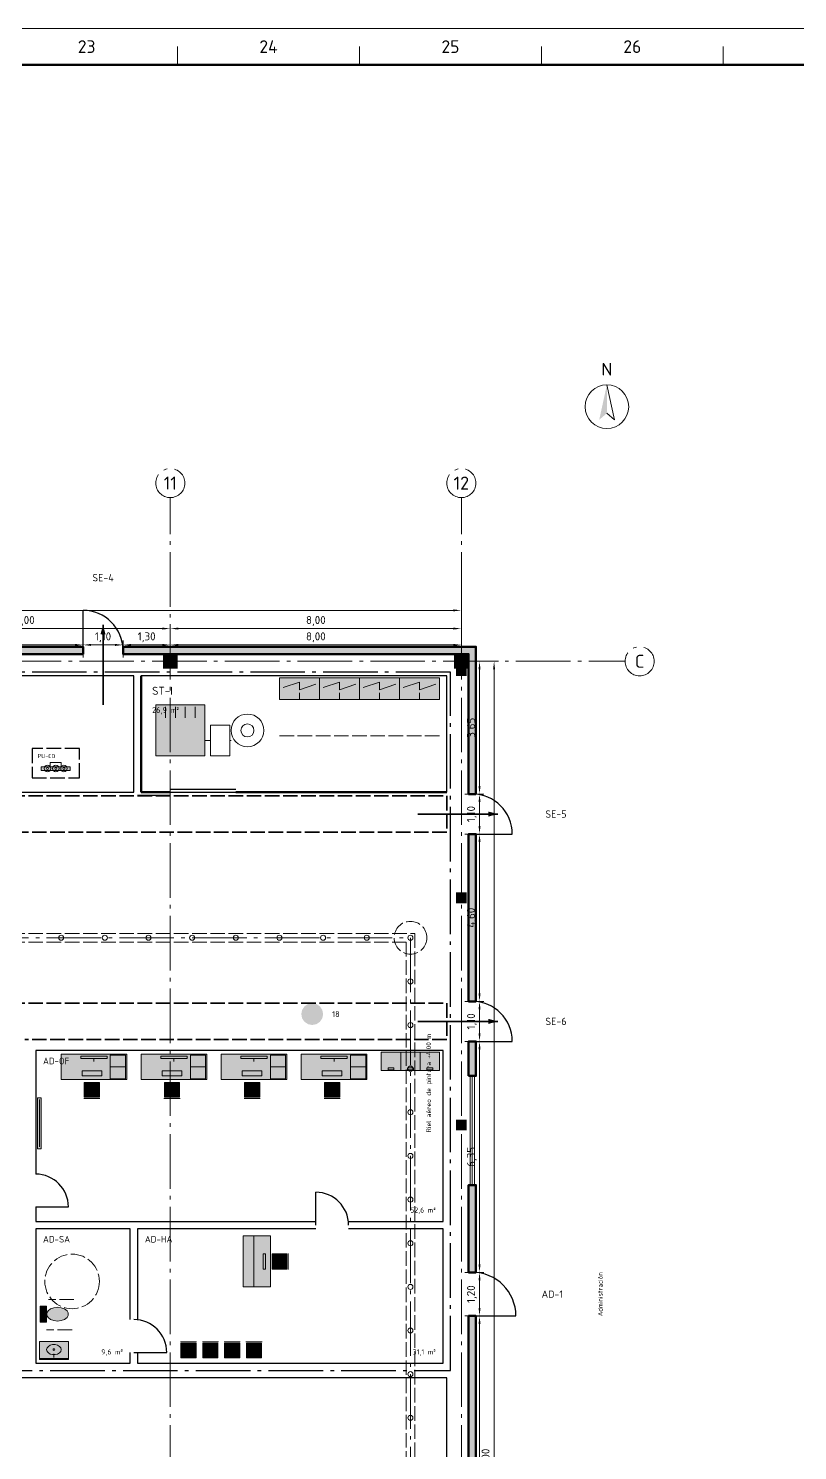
# Model space of a CAD drawing. Header units: millimetres. Extents: x 0 to 1682, y 0 to 1189.
# Drawn here: x 1100 to 1311.4, y 798 to 1189 of the extents above; entities that cross this region are included whole.
import ezdxf
from ezdxf.enums import TextEntityAlignment as Align

# ---------------------------------------------------------------- set-up
doc = ezdxf.new("R2010")
doc.units = ezdxf.units.MM
doc.linetypes.add('IRAM-E-TRAZOS', pattern=[5, 4, -1])
doc.linetypes.add('IRAM-F-TRAZO-PUNTO', pattern=[20, 15, -2, 1, -2])
for name, color, linetype, lineweight in [('06-TEXTO', 7, 'CONTINUOUS', 25), ('07-RECUADRO', 7, 'CONTINUOUS', 70), ('08-FINA', 5, 'CONTINUOUS', 18), ('A-ABERTURA', 7, 'CONTINUOUS', 25), ('A-COLUMNA', 7, 'CONTINUOUS', 50), ('A-COTA', 7, 'CONTINUOUS', 18), ('A-EJE', 1, 'IRAM-F-TRAZO-PUNTO', 18), ('A-EQUIPO-FINO', 8, 'CONTINUOUS', 13), ('A-EQUIPO-OCULTO', 8, 'IRAM-E-TRAZOS', 13), ('A-EQUIPO-RELLENO', 9, 'CONTINUOUS', 13), ('A-LOCAL', 7, 'CONTINUOUS', 25), ('A-MURO', 7, 'CONTINUOUS', 50), ('A-OPERARIO', 6, 'CONTINUOUS', 18), ('A-SECTOR', 1, 'CONTINUOUS', 25), ('A-SEGURIDAD', 1, 'IRAM-E-TRAZOS', 18), ('A-TABIQUE', 7, 'CONTINUOUS', 50), ('A-TEXTO', 7, 'CONTINUOUS', 18), ('S-ESCAPE', 3, 'CONTINUOUS', 35), ('S-INCENDIO', 1, 'CONTINUOUS', 25)]:
    doc.layers.add(name, color=color, linetype=linetype, lineweight=lineweight)
for name, color, linetype, lineweight, true_color in [('A-MOBILIARIO', 8, 'CONTINUOUS', 18, 0x50505a), ('A-PASILLO', 2, 'IRAM-E-TRAZOS', 35, 0xd7a500), ('A-PULMON', 6, 'IRAM-E-TRAZOS', 25, 0xdc00c8), ('A-VENTANA', 4, 'CONTINUOUS', 18, 0x0096c8), ('A-ZONA-LOG', 5, 'IRAM-F-TRAZO-PUNTO', 25, 0x285ac8)]:
    doc.layers.add(name, color=color, linetype=linetype, lineweight=lineweight, true_color=true_color)
doc.styles.add('ISO3098', font='isocpeur.ttf')
doc.dimstyles.new('FLAMA-IRAM', dxfattribs={"dimtxt": 3.5, "dimasz": 3.5, "dimexe": 2, "dimexo": 1.5, "dimgap": 1, "dimtad": 1, "dimdec": 1, "dimtxsty": 'ISO3098', "dimblk": 'IRAM_FLECHA', "dimblk1": 'IRAM_FLECHA', "dimblk2": 'IRAM_FLECHA', "dimcen": 2.5, "dimclrd": 3, "dimclre": 3, "dimclrt": 3, "dimazin": 3, "dimtfac": 1, "dimtmove": 0, "dimatfit": 3, "dimlwd": 18, "dimlwe": 18})

# ---------------------------------------------------------------- blocks, each defined once
blk = doc.blocks.new('IRAM_FLECHA')
blk.add_solid([(0, 0), (-1, 0.125), (-1, -0.125)])

msp = doc.modelspace()

# ---------------------------------------------------------------- hatches: boundary and pattern name
at = {"layer": 'A-COLUMNA', "true_color": 0x000000}
h = msp.add_hatch(color=7, dxfattribs=at)
h.dxf.hatch_style = 1
h.paths.add_polyline_path([(1137, 1013), (1141, 1013), (1141, 1017), (1137, 1017)])
h = msp.add_hatch(color=7, dxfattribs=at)
h.dxf.hatch_style = 1
h.paths.add_polyline_path([(1217, 1013), (1221, 1013), (1221, 1017), (1217, 1017)])
h = msp.add_hatch(color=7, dxfattribs=at)
h.dxf.hatch_style = 1
h.paths.add_polyline_path([(1217.5, 1011), (1220.5, 1011), (1220.5, 1014), (1217.5, 1014)])
h = msp.add_hatch(color=7, dxfattribs=at)
h.dxf.hatch_style = 1
h.paths.add_polyline_path([(1217.5, 948.5), (1220.5, 948.5), (1220.5, 951.5), (1217.5, 951.5)])
h = msp.add_hatch(color=7, dxfattribs=at)
h.dxf.hatch_style = 1
h.paths.add_polyline_path([(1217.5, 886), (1220.5, 886), (1220.5, 889), (1217.5, 889)])
at = {"layer": 'A-EQUIPO-RELLENO', "true_color": 0xcdd0d4}
h = msp.add_hatch(color=7, dxfattribs=at)
h.dxf.hatch_style = 1
h.paths.add_polyline_path([(1169, 1004.5), (1180, 1004.5), (1180, 1010.5), (1169, 1010.5)])
h = msp.add_hatch(color=7, dxfattribs=at)
h.dxf.hatch_style = 1
h.paths.add_polyline_path([(1180, 1004.5), (1191, 1004.5), (1191, 1010.5), (1180, 1010.5)])
h = msp.add_hatch(color=7, dxfattribs=at)
h.dxf.hatch_style = 1
h.paths.add_polyline_path([(1191, 1004.5), (1202, 1004.5), (1202, 1010.5), (1191, 1010.5)])
h = msp.add_hatch(color=7, dxfattribs=at)
h.dxf.hatch_style = 1
h.paths.add_polyline_path([(1202, 1004.5), (1213, 1004.5), (1213, 1010.5), (1202, 1010.5)])
h = msp.add_hatch(color=7, dxfattribs=at)
h.dxf.hatch_style = 1
h.paths.add_polyline_path([(1135, 989), (1148.5, 989), (1148.5, 1003), (1135, 1003)])
at = {"layer": 'A-EQUIPO-RELLENO', "true_color": 0xfaf0fa}
h = msp.add_hatch(color=7, dxfattribs=at)
h.dxf.hatch_style = 1
h.paths.add_polyline_path([(1103.5, 985), (1111.5, 985), (1111.5, 986), (1103.5, 986)])
at = {"layer": 'A-EQUIPO-RELLENO', "true_color": 0xeeeeee}
h = msp.add_hatch(color=7, dxfattribs=at)
h.dxf.hatch_style = 1
h.paths.add_polyline_path([(1197, 902.5), (1202.333, 902.5), (1202.333, 907.5), (1197, 907.5)])
h = msp.add_hatch(color=7, dxfattribs=at)
h.dxf.hatch_style = 1
h.paths.add_polyline_path([(1202.333, 902.5), (1207.667, 902.5), (1207.667, 907.5), (1202.333, 907.5)])
h = msp.add_hatch(color=7, dxfattribs=at)
h.dxf.hatch_style = 1
h.paths.add_polyline_path([(1207.667, 902.5), (1213, 902.5), (1213, 907.5), (1207.667, 907.5)])
at = {"layer": 'A-EQUIPO-RELLENO', "true_color": 0xeedec0}
h = msp.add_hatch(color=7, dxfattribs=at)
h.dxf.hatch_style = 1
h.paths.add_polyline_path([(1109, 900), (1127, 900), (1127, 907), (1109, 907)])
h = msp.add_hatch(color=7, dxfattribs=at)
h.dxf.hatch_style = 1
h.paths.add_polyline_path([(1131, 900), (1149, 900), (1149, 907), (1131, 907)])
h = msp.add_hatch(color=7, dxfattribs=at)
h.dxf.hatch_style = 1
h.paths.add_polyline_path([(1153, 900), (1171, 900), (1171, 907), (1153, 907)])
h = msp.add_hatch(color=7, dxfattribs=at)
h.dxf.hatch_style = 1
h.paths.add_polyline_path([(1175, 900), (1193, 900), (1193, 907), (1175, 907)])
at = {"layer": 'A-EQUIPO-RELLENO', "true_color": 0xd6e2f0}
h = msp.add_hatch(color=7, dxfattribs=at)
h.dxf.hatch_style = 1
h.paths.add_polyline_path([(1119.56, 895.2), (1115.36, 895.2), (1115.36, 899.2), (1119.56, 899.2)])
h = msp.add_hatch(color=7, dxfattribs=at)
h.dxf.hatch_style = 1
h.paths.add_polyline_path([(1141.56, 895.2), (1137.36, 895.2), (1137.36, 899.2), (1141.56, 899.2)])
h = msp.add_hatch(color=7, dxfattribs=at)
h.dxf.hatch_style = 1
h.paths.add_polyline_path([(1163.56, 895.2), (1159.36, 895.2), (1159.36, 899.2), (1163.56, 899.2)])
h = msp.add_hatch(color=7, dxfattribs=at)
h.dxf.hatch_style = 1
h.paths.add_polyline_path([(1185.56, 895.2), (1181.36, 895.2), (1181.36, 899.2), (1185.56, 899.2)])
at = {"layer": 'A-EQUIPO-RELLENO', "true_color": 0xffffff}
h = msp.add_hatch(color=7, dxfattribs=at)
h.dxf.hatch_style = 1
h.paths.add_polyline_path([(1103.5, 881), (1103.5, 895), (1102.5, 895), (1102.5, 881)])
at = {"layer": 'A-EQUIPO-RELLENO', "true_color": 0xeeeeee}
h = msp.add_hatch(color=7, dxfattribs=at)
h.dxf.hatch_style = 1
h.paths.add_polyline_path([(1159, 857), (1159, 843), (1162, 843), (1162, 857)])
at = {"layer": 'A-EQUIPO-RELLENO', "true_color": 0xeedec0}
h = msp.add_hatch(color=7, dxfattribs=at)
h.dxf.hatch_style = 1
h.paths.add_polyline_path([(1162, 857), (1162, 843), (1166.5, 843), (1166.5, 857)])
at = {"layer": 'A-EQUIPO-RELLENO', "true_color": 0xd6e2f0}
h = msp.add_hatch(color=7, dxfattribs=at)
h.dxf.hatch_style = 1
h.paths.add_polyline_path([(1171, 852.1), (1171, 847.9), (1167, 847.9), (1167, 852.1)])
at = {"layer": 'A-EQUIPO-RELLENO', "true_color": 0xf8f8fc}
h = msp.add_hatch(color=7, dxfattribs=at)
h.dxf.hatch_style = 1
h.paths.add_polyline_path([(1105, 833.3), (1105, 837.7), (1103.2, 837.7), (1103.2, 833.3)])
h = msp.add_hatch(color=7, dxfattribs=at)
h.dxf.hatch_style = 1
h.paths.add_polyline_path([(1108, 837.4), (1106.974, 837.285), (1106.072, 836.955), (1105.402, 836.45), (1105.046, 835.83), (1105.046, 835.17), (1105.402, 834.55), (1106.072, 834.045), (1106.974, 833.715), (1108, 833.6), (1109.026, 833.715), (1109.928, 834.045), (1110.598, 834.55), (1110.954, 835.17), (1110.954, 835.83), (1110.598, 836.45), (1109.928, 836.955), (1109.026, 837.285), (1108, 837.4)])
h = msp.add_hatch(color=7, dxfattribs=at)
h.dxf.hatch_style = 1
h.paths.add_polyline_path([(1111, 828), (1103, 828), (1103, 823), (1111, 823)])
at = {"layer": 'A-EQUIPO-RELLENO', "true_color": 0xd6e2f0}
h = msp.add_hatch(color=7, dxfattribs=at)
h.dxf.hatch_style = 1
h.paths.add_polyline_path([(1141.9, 827.5), (1146.1, 827.5), (1146.1, 823.5), (1141.9, 823.5)])
h = msp.add_hatch(color=7, dxfattribs=at)
h.dxf.hatch_style = 1
h.paths.add_polyline_path([(1147.9, 827.5), (1152.1, 827.5), (1152.1, 823.5), (1147.9, 823.5)])
h = msp.add_hatch(color=7, dxfattribs=at)
h.dxf.hatch_style = 1
h.paths.add_polyline_path([(1153.9, 827.5), (1158.1, 827.5), (1158.1, 823.5), (1153.9, 823.5)])
h = msp.add_hatch(color=7, dxfattribs=at)
h.dxf.hatch_style = 1
h.paths.add_polyline_path([(1159.9, 827.5), (1164.1, 827.5), (1164.1, 823.5), (1159.9, 823.5)])
at = {"layer": 'A-MURO', "true_color": 0x464646}
h = msp.add_hatch(color=7, dxfattribs=at)
h.dxf.hatch_style = 1
h.paths.add_polyline_path([(1115, 1017), (832, 1017), (832, 1019), (1115, 1019)])
h = msp.add_hatch(color=7, dxfattribs=at)
h.dxf.hatch_style = 1
h.paths.add_polyline_path([(1223, 978.5), (1221, 978.5), (1221, 1017), (1126, 1017), (1126, 1019), (1223, 1019)])
h = msp.add_hatch(color=7, dxfattribs=at)
h.dxf.hatch_style = 1
h.paths.add_polyline_path([(1221, 921.5), (1221, 967.5), (1223, 967.5), (1223, 921.5)])
h = msp.add_hatch(color=7, dxfattribs=at)
h.dxf.hatch_style = 1
h.paths.add_polyline_path([(1221, 901), (1221, 910.5), (1223, 910.5), (1223, 901)])
h = msp.add_hatch(color=7, dxfattribs=at)
h.dxf.hatch_style = 1
h.paths.add_polyline_path([(1221, 847), (1221, 871), (1223, 871), (1223, 847)])
h = msp.add_hatch(color=7, dxfattribs=at)
h.dxf.hatch_style = 1
h.paths.add_polyline_path([(1210, 571), (1210, 573), (1221, 573), (1221, 835), (1223, 835), (1223, 571)])
at = {"layer": 'A-TEXTO', "true_color": 0x000000}
h = msp.add_hatch(color=7, dxfattribs=at)
h.dxf.hatch_style = 1
h.paths.add_polyline_path([(1259, 1091), (1256.9, 1081.4), (1259, 1083.2)])
at = {"layer": 'S-ESCAPE', "true_color": 0x00963c}
h = msp.add_hatch(color=7, dxfattribs=at)
h.dxf.hatch_style = 1
h.paths.add_polyline_path([(1120.5, 1025), (1119.8, 1022.4), (1121.2, 1022.4)])
h = msp.add_hatch(color=7, dxfattribs=at)
h.dxf.hatch_style = 1
h.paths.add_polyline_path([(1229, 973), (1226.4, 973.7), (1226.4, 972.3)])
h = msp.add_hatch(color=7, dxfattribs=at)
h.dxf.hatch_style = 1
h.paths.add_polyline_path([(1229, 916), (1226.4, 916.7), (1226.4, 915.3)])
at = {"layer": 'S-INCENDIO', "true_color": 0xd20000}
h = msp.add_hatch(color=7, dxfattribs=at)
h.dxf.hatch_style = 1
h.paths.add_polyline_path([(1181, 918), (1180.772, 919.148), (1180.121, 920.121), (1179.148, 920.772), (1178, 921), (1176.852, 920.772), (1175.879, 920.121), (1175.228, 919.148), (1175, 918), (1175.228, 916.852), (1175.879, 915.879), (1176.852, 915.228), (1178, 915), (1179.148, 915.228), (1180.121, 915.879), (1180.772, 916.852)])

# ---------------------------------------------------------------- linework, layer by layer
at = {"layer": '07-RECUADRO'}
msp.add_lwpolyline([(25, 10), (1672, 10), (1672, 1179), (25, 1179)], close=True, dxfattribs=at)
at = {"layer": '08-FINA'}
for p, q in [((1141, 1179), (1141, 1184)), ((1191, 1179), (1191, 1184)), ((1241, 1179), (1241, 1184)), ((1291, 1179), (1291, 1184))]:
    msp.add_line(p, q, dxfattribs=at)
msp.add_lwpolyline([(0, 0), (1682, 0), (1682, 1189), (0, 1189)], close=True, dxfattribs=at)
at = {"layer": 'A-ABERTURA'}
for p, q in [((1115, 1018), (1115, 1029)), ((1130, 978.2), (1139, 978.2)), ((1139, 979.8), (1157, 979.8)), ((1222, 967.5), (1233, 967.5)), ((1222, 910.5), (1233, 910.5)), ((1179, 860), (1179, 869)), ((1102, 865), (1111, 865)), ((1222, 835), (1234, 835)), ((1129, 825), (1138, 825))]:
    msp.add_line(p, q, dxfattribs=at)
for centre, radius in [((1115, 1018), 11), ((1222, 967.5), 11), ((1222, 910.5), 11), ((1102, 865), 9), ((1179, 860), 9), ((1222, 835), 12), ((1129, 825), 9)]:
    msp.add_arc(centre, radius, 0, 90, dxfattribs=at)
at = {"layer": 'A-EJE'}
for p, q in [((1139, 530), (1139, 1060)), ((1219, 530), (1219, 1060)), ((294, 1015), (1264, 1015))]:
    msp.add_line(p, q, dxfattribs=at)
msp.add_lwpolyline([(1085, 939), (1205, 939), (1205, 777), (1183.4, 777), (1183.4, 675), (1131, 675), (1131, 699), (1171, 699), (1171, 789), (1115, 789), (1115, 655), (1159, 655)], dxfattribs=at)
for centre in [(1139, 1064), (1219, 1064), (1268, 1015)]:
    msp.add_circle(centre, 4, dxfattribs=at)
at = {"layer": 'A-EQUIPO-FINO'}
for p, q in [((1174.5, 1004.5), (1174.5, 1006.3)), ((1185.5, 1004.5), (1185.5, 1006.3)), ((1196.5, 1004.5), (1196.5, 1006.3)), ((1207.5, 1004.5), (1207.5, 1006.3)), ((1137.7, 999.5), (1137.7, 1002.5)), ((1140.4, 999.5), (1140.4, 1002.5)), ((1143.1, 999.5), (1143.1, 1002.5)), ((1145.8, 999.5), (1145.8, 1002.5)), ((1148.5, 993.2), (1150, 993.2)), ((1155.4, 993.2), (1155.7, 993.2)), ((1122.5, 903.5), (1126.7, 903.5)), ((1144.5, 903.5), (1148.7, 903.5)), ((1166.5, 903.5), (1170.7, 903.5)), ((1188.5, 903.5), (1192.7, 903.5)), ((1103, 881.5), (1103, 894.5)), ((1111, 823.3), (1103, 823.3)), ((1107, 824.6), (1107, 823.6))]:
    msp.add_line(p, q, dxfattribs=at)
for points in [[(1170, 1007.8), (1174.5, 1009.3), (1174.5, 1007.2), (1179, 1008.7)], [(1181, 1007.8), (1185.5, 1009.3), (1185.5, 1007.2), (1190, 1008.7)], [(1192, 1007.8), (1196.5, 1009.3), (1196.5, 1007.2), (1201, 1008.7)], [(1203, 1007.8), (1207.5, 1009.3), (1207.5, 1007.2), (1212, 1008.7)]]:
    msp.add_lwpolyline(points, dxfattribs=at)
for points in [[(1122.5, 900.2), (1126.7, 900.2), (1126.7, 906.7), (1122.5, 906.7)], [(1144.5, 900.2), (1148.7, 900.2), (1148.7, 906.7), (1144.5, 906.7)], [(1166.5, 900.2), (1170.7, 900.2), (1170.7, 906.7), (1166.5, 906.7)], [(1188.5, 900.2), (1192.7, 900.2), (1192.7, 906.7), (1188.5, 906.7)], [(1114.76, 901), (1120.16, 901), (1120.16, 902.4), (1114.76, 902.4)], [(1136.76, 901), (1142.16, 901), (1142.16, 902.4), (1136.76, 902.4)], [(1158.76, 901), (1164.16, 901), (1164.16, 902.4), (1158.76, 902.4)], [(1180.76, 901), (1186.16, 901), (1186.16, 902.4), (1180.76, 902.4)], [(1198.867, 902.7), (1200.467, 902.7), (1200.467, 903.2), (1198.867, 903.2)], [(1204.2, 902.7), (1205.8, 902.7), (1205.8, 903.2), (1204.2, 903.2)], [(1209.533, 902.7), (1211.133, 902.7), (1211.133, 903.2), (1209.533, 903.2)]]:
    msp.add_lwpolyline(points, close=True, dxfattribs=at)
for centre, radius in [((1160.2, 996), 1.8), ((1105.233, 985.5), 0.9), ((1105.233, 985.5), 0.28), ((1107.5, 985.5), 0.9), ((1107.5, 985.5), 0.28), ((1109.767, 985.5), 0.9), ((1109.767, 985.5), 0.28), ((1109, 939), 0.7), ((1121, 939), 0.7), ((1133, 939), 0.7), ((1145, 939), 0.7), ((1157, 939), 0.7), ((1169, 939), 0.7), ((1181, 939), 0.7), ((1193, 939), 0.7), ((1205, 939), 0.7), ((1205, 927), 0.7), ((1205, 915), 0.7), ((1205, 903), 0.7), ((1205, 891), 0.7), ((1205, 879), 0.7), ((1205, 867), 0.7), ((1205, 855), 0.7), ((1205, 843), 0.7), ((1205, 831), 0.7), ((1107, 825.75), 0.25), ((1205, 819), 0.7), ((1205, 807), 0.7)]:
    msp.add_circle(centre, radius, dxfattribs=at)
at = {"layer": 'A-EQUIPO-OCULTO'}
msp.add_line((1169, 994.5), (1213, 994.5), dxfattribs=at)
for points in [[(1085, 940.2), (1206.2, 940.2), (1206.2, 775.8), (1184.6, 775.8), (1184.6, 673.8), (1129.8, 673.8), (1129.8, 700.2), (1169.8, 700.2), (1169.8, 787.8), (1116.2, 787.8), (1116.2, 656.2), (1159, 656.2)], [(1085, 937.8), (1203.8, 937.8), (1203.8, 778.2), (1182.2, 778.2), (1182.2, 676.2), (1132.2, 676.2), (1132.2, 697.8), (1172.2, 697.8), (1172.2, 790.2), (1113.8, 790.2), (1113.8, 653.8), (1159, 653.8)]]:
    msp.add_lwpolyline(points, dxfattribs=at)
for centre, radius in [((1205, 939), 4.5), ((1112, 844.5), 7.5)]:
    msp.add_circle(centre, radius, dxfattribs=at)
at = {"layer": 'A-LOCAL'}
for p, q in [((1214, 908), (1102, 908)), ((1102, 908), (1102, 874)), ((1214, 861), (1214, 908)), ((1102, 865), (1102, 861)), ((1102, 861), (1179, 861)), ((1188, 861), (1214, 861)), ((1128, 859), (1102, 859)), ((1102, 859), (1102, 822)), ((1128, 834), (1128, 859)), ((1179, 859), (1130, 859)), ((1130, 859), (1130, 834)), ((1214, 859), (1188, 859)), ((1214, 822), (1214, 859)), ((1102, 822), (1128, 822)), ((1128, 822), (1128, 825)), ((1130, 825), (1130, 822)), ((1130, 822), (1214, 822))]:
    msp.add_line(p, q, dxfattribs=at)
at = {"layer": 'A-MOBILIARIO'}
for p, q in [((1118, 905.8), (1118, 905)), ((1140, 905.8), (1140, 905)), ((1162, 905.8), (1162, 905)), ((1184, 905.8), (1184, 905)), ((1115.26, 894.8), (1119.66, 894.8)), ((1137.26, 894.8), (1141.66, 894.8)), ((1159.26, 894.8), (1163.66, 894.8)), ((1181.26, 894.8), (1185.66, 894.8)), ((1171.4, 847.8), (1171.4, 852.2)), ((1146.2, 827.9), (1141.8, 827.9)), ((1152.2, 827.9), (1147.8, 827.9)), ((1158.2, 827.9), (1153.8, 827.9)), ((1164.2, 827.9), (1159.8, 827.9))]:
    msp.add_line(p, q, dxfattribs=at)
for points in [[(1169, 1004.5), (1180, 1004.5), (1180, 1010.5), (1169, 1010.5)], [(1180, 1004.5), (1191, 1004.5), (1191, 1010.5), (1180, 1010.5)], [(1191, 1004.5), (1202, 1004.5), (1202, 1010.5), (1191, 1010.5)], [(1202, 1004.5), (1213, 1004.5), (1213, 1010.5), (1202, 1010.5)], [(1135, 989), (1148.5, 989), (1148.5, 1003), (1135, 1003)], [(1150, 989), (1155.4, 989), (1155.4, 997.4), (1150, 997.4)], [(1197, 902.5), (1202.333, 902.5), (1202.333, 907.5), (1197, 907.5)], [(1202.333, 902.5), (1207.667, 902.5), (1207.667, 907.5), (1202.333, 907.5)], [(1207.667, 902.5), (1213, 902.5), (1213, 907.5), (1207.667, 907.5)], [(1109, 900), (1127, 900), (1127, 907), (1109, 907)], [(1114.4, 905.8), (1121.6, 905.8), (1121.6, 906.4), (1114.4, 906.4)], [(1131, 900), (1149, 900), (1149, 907), (1131, 907)], [(1136.4, 905.8), (1143.6, 905.8), (1143.6, 906.4), (1136.4, 906.4)], [(1153, 900), (1171, 900), (1171, 907), (1153, 907)], [(1158.4, 905.8), (1165.6, 905.8), (1165.6, 906.4), (1158.4, 906.4)], [(1175, 900), (1193, 900), (1193, 907), (1175, 907)], [(1180.4, 905.8), (1187.6, 905.8), (1187.6, 906.4), (1180.4, 906.4)], [(1119.56, 895.2), (1115.36, 895.2), (1115.36, 899.2), (1119.56, 899.2)], [(1141.56, 895.2), (1137.36, 895.2), (1137.36, 899.2), (1141.56, 899.2)], [(1163.56, 895.2), (1159.36, 895.2), (1159.36, 899.2), (1163.56, 899.2)], [(1185.56, 895.2), (1181.36, 895.2), (1181.36, 899.2), (1185.56, 899.2)], [(1103.5, 881), (1103.5, 895), (1102.5, 895), (1102.5, 881)], [(1159, 857), (1159, 843), (1162, 843), (1162, 857)], [(1162, 857), (1162, 843), (1166.5, 843), (1166.5, 857)], [(1164.5, 852.1), (1164.5, 847.9), (1165.2, 847.9), (1165.2, 852.1)], [(1171, 852.1), (1171, 847.9), (1167, 847.9), (1167, 852.1)], [(1105, 833.3), (1105, 837.7), (1103.2, 837.7), (1103.2, 833.3)], [(1108, 837.4), (1106.974, 837.285), (1106.072, 836.955), (1105.402, 836.45), (1105.046, 835.83), (1105.046, 835.17), (1105.402, 834.55), (1106.072, 834.045), (1106.974, 833.715), (1108, 833.6), (1109.026, 833.715), (1109.928, 834.045), (1110.598, 834.55), (1110.954, 835.17), (1110.954, 835.83), (1110.598, 836.45), (1109.928, 836.955), (1109.026, 837.285), (1108, 837.4)], [(1111, 828), (1103, 828), (1103, 823), (1111, 823)], [(1105, 825.75), (1105.121, 825.271), (1105.468, 824.85), (1106, 824.538), (1106.653, 824.371), (1107.347, 824.371), (1108, 824.538), (1108.532, 824.85), (1108.879, 825.271), (1109, 825.75), (1108.879, 826.229), (1108.532, 826.65), (1108, 826.962), (1107.347, 827.129), (1106.653, 827.129), (1106, 826.962), (1105.468, 826.65), (1105.121, 826.229), (1105, 825.75)], [(1141.9, 827.5), (1146.1, 827.5), (1146.1, 823.5), (1141.9, 823.5)], [(1147.9, 827.5), (1152.1, 827.5), (1152.1, 823.5), (1147.9, 823.5)], [(1153.9, 827.5), (1158.1, 827.5), (1158.1, 823.5), (1153.9, 823.5)], [(1159.9, 827.5), (1164.1, 827.5), (1164.1, 823.5), (1159.9, 823.5)]]:
    msp.add_lwpolyline(points, close=True, dxfattribs=at)
msp.add_circle((1160.2, 996), 4.5, dxfattribs=at)
at = {"layer": 'A-MURO'}
for points in [[(1115, 1017), (832, 1017), (832, 1019), (1115, 1019)], [(1223, 978.5), (1221, 978.5), (1221, 1017), (1126, 1017), (1126, 1019), (1223, 1019)], [(1221, 921.5), (1221, 967.5), (1223, 967.5), (1223, 921.5)], [(1221, 901), (1221, 910.5), (1223, 910.5), (1223, 901)], [(1221, 847), (1221, 871), (1223, 871), (1223, 847)], [(1210, 571), (1210, 573), (1221, 573), (1221, 835), (1223, 835), (1223, 571)]]:
    msp.add_lwpolyline(points, close=True, dxfattribs=at)
at = {"layer": 'A-OPERARIO'}
for p, q in [((1106, 986), (1106, 987.2)), ((1106, 987.2), (1109, 987.2)), ((1109, 986), (1109, 987.2))]:
    msp.add_line(p, q, dxfattribs=at)
msp.add_lwpolyline([(1103.5, 985), (1111.5, 985), (1111.5, 986), (1103.5, 986)], close=True, dxfattribs=at)
at = {"layer": 'A-PASILLO'}
for p, q in [((585, 978), (1215, 978)), ((1215, 978), (1215, 968)), ((1215, 968), (960, 968)), ((960, 921), (1215, 921)), ((1215, 921), (1215, 911)), ((1215, 911), (1099, 911))]:
    msp.add_line(p, q, dxfattribs=at)
at = {"layer": 'A-PULMON'}
msp.add_lwpolyline([(1101, 983), (1114, 983), (1114, 991), (1101, 991)], close=True, dxfattribs=at)
at = {"layer": 'A-SECTOR'}
for points in [[(1055, 979), (1129, 979), (1129, 1011), (1055, 1011)], [(1131, 979), (1215, 979), (1215, 1011), (1131, 1011)], [(1085, 598), (1215, 598), (1215, 818), (1085, 818)]]:
    msp.add_lwpolyline(points, close=True, dxfattribs=at)
at = {"layer": 'A-SEGURIDAD'}
for p, q in [((1112.5, 839.5), (1105.5, 839.5)), ((1112, 831.2), (1105, 831.2))]:
    msp.add_line(p, q, dxfattribs=at)
at = {"layer": 'A-TABIQUE'}
for p, q in [((1131, 979), (1131, 1011)), ((1131, 979), (1139, 979)), ((1157, 979), (1215, 979))]:
    msp.add_line(p, q, dxfattribs=at)
at = {"layer": 'A-TEXTO'}
msp.add_lwpolyline([(1259, 1091), (1261.1, 1081.4), (1259, 1083.2)], dxfattribs=at)
msp.add_circle((1259, 1085), 6, dxfattribs=at)
at = {"layer": 'A-VENTANA'}
for p, q in [((1221.4, 871), (1221.4, 901)), ((1222, 871), (1222, 901)), ((1222.6, 871), (1222.6, 901))]:
    msp.add_line(p, q, dxfattribs=at)
at = {"layer": 'A-ZONA-LOG'}
msp.add_lwpolyline([(586, 820), (1216, 820), (1216, 1012), (586, 1012)], close=True, dxfattribs=at)
at = {"layer": 'S-ESCAPE'}
for p, q in [((1120.5, 1003), (1120.5, 1025)), ((1207, 973), (1229, 973)), ((1207, 916), (1229, 916))]:
    msp.add_line(p, q, dxfattribs=at)

# ---------------------------------------------------------------- texts
at = {"layer": '06-TEXTO', "style": 'ISO3098'}
for s, p in [('23', (1116, 1184)), ('24', (1166, 1184)), ('25', (1216, 1184)), ('26', (1266, 1184))]:
    msp.add_text(s, height=3.5, dxfattribs=at).set_placement(p, align=Align.MIDDLE_CENTER)
at = {"layer": 'A-PULMON', "style": 'ISO3098'}
msp.add_text('PU-CO', height=1.12, dxfattribs=at).set_placement((1102.5, 989.5), align=Align.TOP_LEFT)
at = {"layer": 'A-TEXTO', "style": 'ISO3098'}
msp.add_text('N', height=3.5, dxfattribs=at).set_placement((1259, 1092.5), align=Align.BOTTOM_CENTER)
for s, height, p in [('11', 3.6, (1139, 1064)), ('12', 3.6, (1219, 1064)), ('C', 3.6, (1268, 1015)), ('AD-1', 2, (1244, 841))]:
    msp.add_text(s, height=height, dxfattribs=at).set_placement(p, align=Align.MIDDLE_CENTER)
for s, height, p in [('ST-I', 2.2, (1134, 1008)), ('26,9 m²', 1.6, (1134, 1002.4)), ('AD-OF', 1.8, (1104, 906)), ('AD-SA', 1.8, (1104, 857)), ('AD-HA', 1.8, (1132, 857))]:
    msp.add_text(s, height=height, dxfattribs=at).set_placement(p, align=Align.TOP_LEFT)
for s, height, p in [('Riel aéreo de pintura +4,00 m', 1.3, (1210, 899)), ('Administración', 1.24, (1257.2, 841))]:
    msp.add_text(s, height=height, rotation=90, dxfattribs=at).set_placement(p, align=Align.MIDDLE_CENTER)
for s, p in [('52,6 m²', (1212, 863)), ('9,6 m²', (1126, 824)), ('31,1 m²', (1212, 824))]:
    msp.add_text(s, height=1.4, dxfattribs=at).set_placement(p, align=Align.BOTTOM_RIGHT)
at = {"layer": 'S-ESCAPE', "style": 'ISO3098'}
for s, p in [('SE-4', (1120.5, 1038)), ('SE-5', (1245, 973)), ('SE-6', (1245, 916))]:
    msp.add_text(s, height=2, dxfattribs=at).set_placement(p, align=Align.MIDDLE_CENTER)
at = {"layer": 'S-INCENDIO', "style": 'ISO3098'}
msp.add_text('18', height=1.6, dxfattribs=at).set_placement((1183.5, 918), align=Align.MIDDLE_LEFT)

# ---------------------------------------------------------------- dimensions: what is measured, and where the dimension line sits
at = {"layer": 'A-COTA'}
for base, p1, p2 in [((339, 1029), (339, 1015), (1219, 1015)), ((1059, 1024), (1059, 1015), (1139, 1015)), ((1139, 1024), (1139, 1015), (1219, 1015)), ((1059, 1019.5), (1059, 1015), (1115, 1015)), ((1115, 1019.5), (1115, 1015), (1126, 1015)), ((1126, 1019.5), (1126, 1015), (1139, 1015)), ((1139, 1019.5), (1139, 1015), (1219, 1015))]:
    msp.add_linear_dim(base=base, p1=p1, p2=p2, dimstyle='FLAMA-IRAM', override={"dimtxt": 2.2, "dimasz": 2.2, "dimexe": 1.2, "dimexo": 1, "dimdec": 2, "dimlfac": 0.1, "dimzin": 0}, dxfattribs=at).render()
for base, p1, p2 in [((1228, 575), (1219, 575), (1219, 1015)), ((1224, 978.5), (1219, 978.5), (1219, 1015)), ((1224, 967.5), (1219, 967.5), (1219, 978.5)), ((1224, 921.5), (1219, 921.5), (1219, 967.5)), ((1224, 910.5), (1219, 910.5), (1219, 921.5)), ((1224, 847), (1219, 847), (1219, 910.5)), ((1224, 835), (1219, 835), (1219, 847)), ((1224, 575), (1219, 575), (1219, 835))]:
    msp.add_linear_dim(base=base, p1=p1, p2=p2, angle=90, dimstyle='FLAMA-IRAM', override={"dimtxt": 2.2, "dimasz": 2.2, "dimexe": 1.2, "dimexo": 1, "dimdec": 2, "dimlfac": 0.1, "dimzin": 0}, dxfattribs=at).render()

doc.saveas('drawing.dxf')
